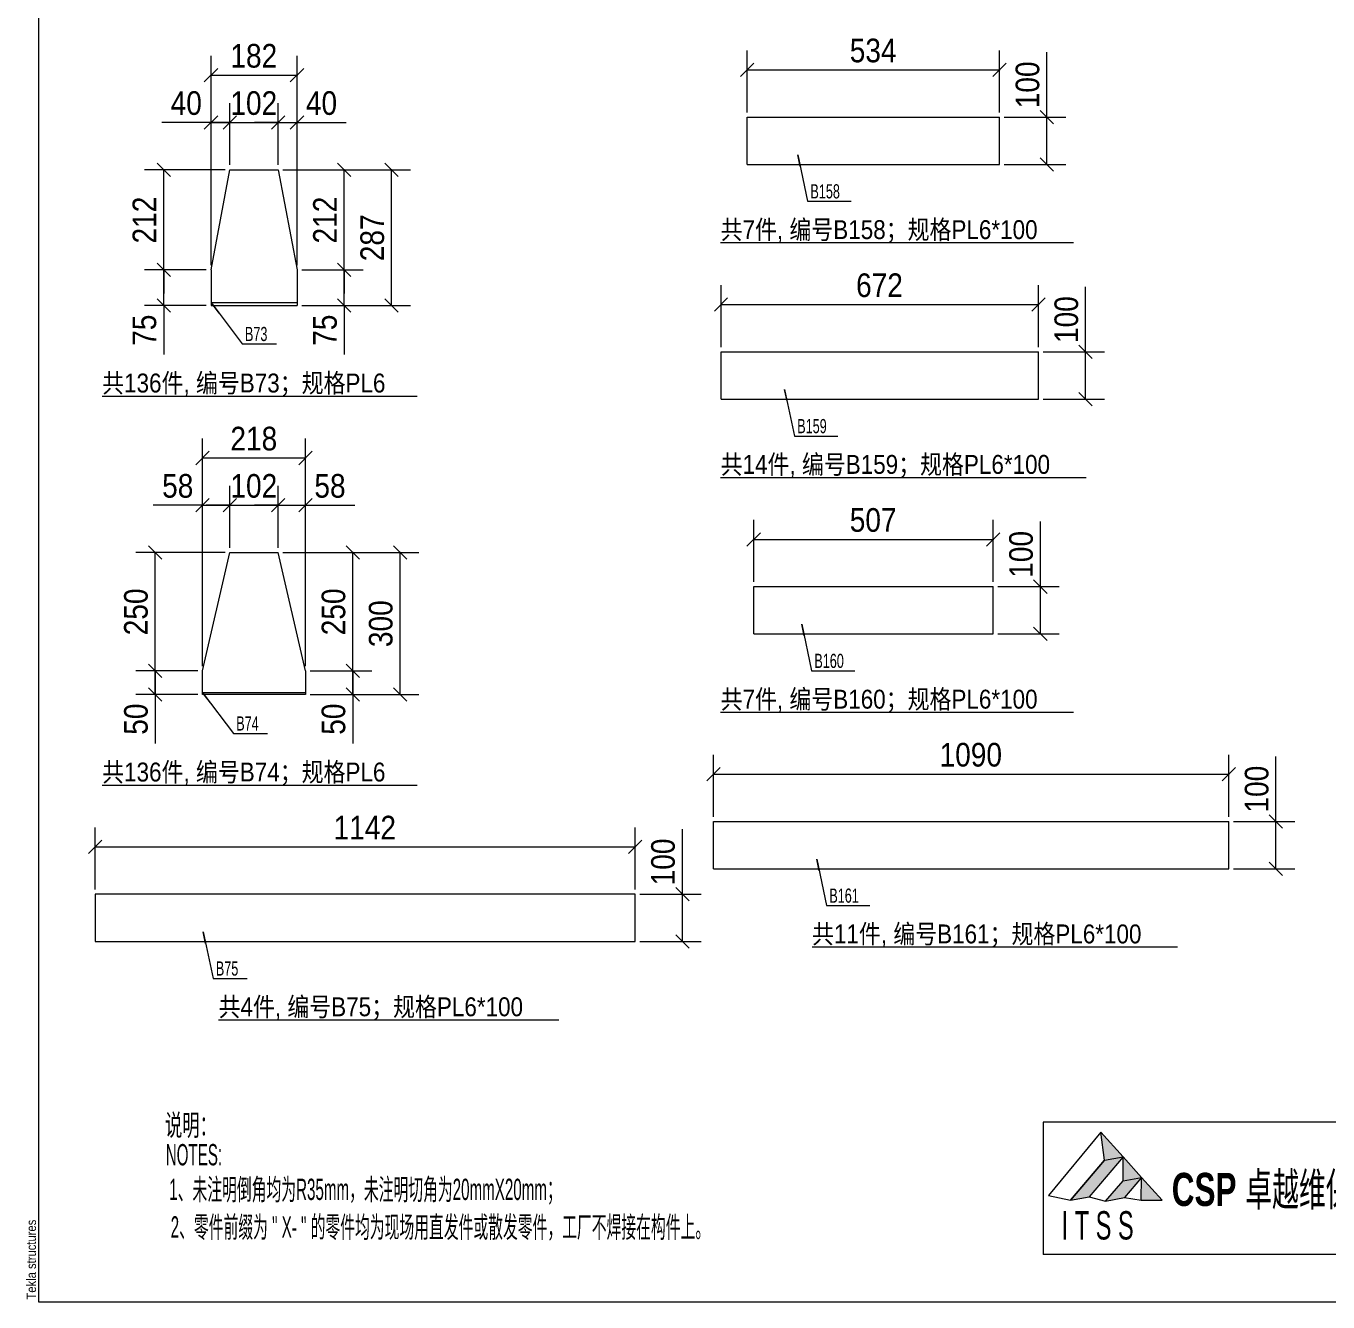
# Model space of a CAD drawing. Header units: inches. Extents: x 0 to 1938, y -2180 to 0.
# Drawn here: x 1304.9 to 1580.3, y -860 to -590.2 of the extents above; entities that cross this region are included whole.
import ezdxf

# ---------------------------------------------------------------- set-up
doc = ezdxf.new("R2010")
doc.units = ezdxf.units.IN
doc.header["$MEASUREMENT"] = 0
doc.linetypes.add('XKITLINE00', pattern=[0])
for name, color, linetype, lineweight in [('DrawingSheet', 5, 'Continuous', 0), ('OtherObjectType', 1, 'Continuous', 0), ('Part', 2, 'Continuous', 0), ('PartMark', 3, 'Continuous', 0), ('Z-DIMENSIONS', 1, 'Continuous', 0)]:
    doc.layers.add(name, color=color, linetype=linetype, lineweight=lineweight)
doc.styles.add('Arial', font='arial.ttf')
doc.styles.add('Arial Black', font='ariblk.ttf')
doc.styles.add('Arial Black Bold', font='ARIAL.TTF')
doc.styles.add('Arial Narrow', font='ARIAL.TTF')
doc.styles.add('romsim', font='ARIAL.TTF')
doc.styles.add('宋体', font='ARIAL.TTF')

# ---------------------------------------------------------------- blocks, each defined once
blk = doc.blocks.new('*A2314')
at = {"layer": 'Part', "color": 2, "linetype": 'XKITLINE00', "lineweight": 0}
for p, q in [((41.53, 223.25), (45.53, 244.45)), ((45.53, 244.45), (55.73, 244.45)), ((55.73, 244.45), (59.73, 223.25)), ((41.53, 223.25), (41.53, 215.75)), ((59.73, 223.25), (59.73, 215.75)), ((41.53, 216.35), (59.73, 216.35)), ((41.53, 215.75), (59.73, 215.75))]:
    blk.add_line(p, q, dxfattribs=at)
blk = doc.blocks.new('*A2315')
at = {"layer": 'Part', "color": 2, "linetype": 'XKITLINE00', "lineweight": 0}
for p, q in [((39.73, 138.49), (45.53, 163.49)), ((45.53, 163.49), (55.73, 163.49)), ((61.53, 138.49), (55.73, 163.49)), ((39.73, 133.49), (39.73, 138.49)), ((61.53, 138.49), (61.53, 133.49)), ((39.73, 133.89), (61.53, 133.89)), ((61.53, 133.49), (39.73, 133.49))]:
    blk.add_line(p, q, dxfattribs=at)
blk = doc.blocks.new('*A2316')
at = {"layer": 'Part', "color": 2, "linetype": 'XKITLINE00', "lineweight": 0}
for p, q in [((131.25, 91.22), (17, 91.22)), ((17, 91.22), (17, 81.22)), ((131.25, 81.22), (131.25, 91.22)), ((17, 81.22), (131.25, 81.22))]:
    blk.add_line(p, q, dxfattribs=at)
blk = doc.blocks.new('*A2320')
at = {"layer": 'Part', "color": 2, "linetype": 'XKITLINE00', "lineweight": 0}
for p, q in [((154.97, 245.57), (154.97, 255.57)), ((154.97, 255.57), (208.37, 255.57)), ((208.37, 245.57), (208.37, 255.57)), ((154.97, 245.57), (208.37, 245.57))]:
    blk.add_line(p, q, dxfattribs=at)
blk = doc.blocks.new('*A2321')
at = {"layer": 'Part', "color": 2, "linetype": 'XKITLINE00', "lineweight": 0}
for p, q in [((149.43, 195.93), (149.43, 205.93)), ((149.43, 205.93), (216.58, 205.93)), ((216.58, 195.93), (216.58, 205.93)), ((149.43, 195.93), (216.58, 195.93))]:
    blk.add_line(p, q, dxfattribs=at)
blk = doc.blocks.new('*A2322')
at = {"layer": 'Part', "color": 2, "linetype": 'XKITLINE00', "lineweight": 0}
for p, q in [((156.35, 146.28), (156.35, 156.28)), ((156.35, 156.28), (207, 156.28)), ((207, 146.28), (207, 156.28)), ((156.35, 146.28), (207, 146.28))]:
    blk.add_line(p, q, dxfattribs=at)
blk = doc.blocks.new('*A2323')
at = {"layer": 'Part', "color": 2, "linetype": 'XKITLINE00', "lineweight": 0}
for p, q in [((147.85, 96.63), (147.85, 106.63)), ((147.85, 106.63), (256.85, 106.63)), ((256.85, 96.63), (256.85, 106.63)), ((147.85, 96.63), (256.85, 96.63))]:
    blk.add_line(p, q, dxfattribs=at)
blk = doc.blocks.new('*A2347')
at = {"layer": 'DrawingSheet', "color": 5, "linetype": 'XKITLINE00', "lineweight": 0}
for p, q in [((5, 425), (5, 5)), ((5, 5), (635, 5))]:
    blk.add_line(p, q, dxfattribs=at)
at = {"layer": 'DrawingSheet', "color": 5, "style": 'Arial', "width": 0.85}
blk.add_text('Tekla structures', height=2, rotation=90, dxfattribs=at).set_placement((4.5, 5.5))
blk = doc.blocks.new('*A2348')
at = {"layer": 'OtherObjectType', "color": 7, "style": 'Arial'}
for s, width, p in [('说明：', 0.595, (31.8, 40.17)), ('NOTES:', 0.51, (31.95, 33.89)), ('1、未注明倒角均为R35mm，未注明切角为20mmX20mm；', 0.51, (32.7, 26.56)), ('2、零件前缀为 " X- " 的零件均为现场用直发件或散发零件，工厂不焊接在构件上。', 0.51, (33, 18.61))]:
    blk.add_text(s, height=4.5, dxfattribs=dict(at, width=width)).set_placement(p)
blk = doc.blocks.new('*A2349')
at = {"layer": 'OtherObjectType'}
for color, points in [(3, [(229.8, 41), (234.5, 35.7), (230.6, 35.1)]), (2, [(227.3, 27.2), (223.4, 26.5), (230.6, 35), (234.5, 35.7)]), (3, [(234.5, 35.7), (238.4, 31.3), (234.5, 30.7)]), (2, [(234.8, 27.1), (230.8, 26.3), (234.5, 30.6), (238.4, 31.3)]), (3, [(238.4, 31.3), (242.8, 26.5), (238.3, 26.5)])]:
    blk.add_hatch(color=color, dxfattribs=at).paths.add_polyline_path(points, flags=17)
at = {"layer": 'OtherObjectType', "color": 3, "linetype": 'XKITLINE00', "lineweight": 0}
for p, q in [((625, 43), (217.6, 43)), ((217.6, 43), (217.6, 15)), ((625, 15), (217.6, 15))]:
    blk.add_line(p, q, dxfattribs=at)
at = {"layer": 'OtherObjectType', "color": 2, "linetype": 'XKITLINE00', "lineweight": 0}
for p, q in [((229.8, 40.9), (218.7, 27.5)), ((230.6, 35), (229.8, 40.9)), ((229.8, 40.9), (234.5, 35.7)), ((223.4, 26.5), (230.6, 35)), ((230.6, 35), (223.4, 26.5)), ((234.5, 35.7), (227.3, 27.2)), ((230.6, 35), (234.5, 35.7)), ((234.5, 30.6), (234.5, 35.7)), ((234.5, 35.7), (238.4, 31.3)), ((230.8, 26.3), (234.5, 30.6)), ((234.5, 30.6), (238.4, 31.3)), ((238.4, 31.3), (234.8, 27.1)), ((238.3, 26.5), (238.4, 31.3)), ((242.8, 26.5), (238.4, 31.3)), ((218.7, 27.5), (223.4, 26.5)), ((223.4, 26.5), (227.3, 27.2)), ((227.3, 27.2), (230.8, 26.3)), ((230.8, 26.3), (234.8, 27.1)), ((234.8, 27.1), (238.3, 26.5)), ((238.3, 26.5), (242.8, 26.5))]:
    blk.add_line(p, q, dxfattribs=at)
at = {"layer": 'OtherObjectType', "color": 3, "width": 0.595}
for s, height, style, p in [('CSP 卓越维保有限公司', 7, 'Arial Black', (244.8, 25.3)), ('I T S S', 6, 'Arial Black Bold', (221.5, 18.2))]:
    blk.add_text(s, height=height, dxfattribs=dict(at, style=style)).set_placement(p)
blk = doc.blocks.new('*A2370')
at = {"layer": 'OtherObjectType', "color": 6, "linetype": 'XKITLINE00', "lineweight": 0}
blk.add_line((18.5, 196.59), (85.15, 196.59), dxfattribs=at)
at = {"layer": 'OtherObjectType', "color": 3, "style": '宋体', "width": 0.85}
blk.add_text('共136件, 编号B73；规格PL6', height=4, dxfattribs=at).set_placement((18.5, 197.34))
blk = doc.blocks.new('*A2371')
at = {"layer": 'Z-DIMENSIONS', "color": 4, "linetype": 'XKITLINE00', "lineweight": 0}
for p, q in [((78.31, 245.87), (81.14, 243.04)), ((56.73, 244.45), (83.73, 244.45)), ((79.73, 215.75), (79.73, 244.45)), ((60.73, 215.75), (83.73, 215.75)), ((78.31, 217.17), (81.14, 214.34))]:
    blk.add_line(p, q, dxfattribs=at)
at = {"layer": 'Z-DIMENSIONS', "color": 7}
for p in [(79.73, 244.45), (79.73, 215.75)]:
    blk.add_point(p, dxfattribs=at)
at = {"layer": 'Z-DIMENSIONS', "color": 7, "style": 'Arial Narrow', "width": 0.85}
blk.add_text('287', height=5, rotation=90.0002, dxfattribs=at).set_placement((78.13, 225.1))
blk = doc.blocks.new('*A2372')
at = {"layer": 'Z-DIMENSIONS', "color": 4, "linetype": 'XKITLINE00', "lineweight": 0}
for p, q in [((41.53, 224.25), (41.53, 268.55)), ((59.73, 224.25), (59.73, 268.55)), ((42.94, 265.87), (40.11, 263.04)), ((41.53, 264.45), (59.73, 264.45)), ((61.14, 265.87), (58.31, 263.04))]:
    blk.add_line(p, q, dxfattribs=at)
at = {"layer": 'Z-DIMENSIONS', "color": 7}
for p in [(41.53, 264.45), (59.73, 264.45)]:
    blk.add_point(p, dxfattribs=at)
at = {"layer": 'Z-DIMENSIONS', "color": 7, "style": 'Arial Narrow', "width": 0.85}
blk.add_text('182', height=5, dxfattribs=at).set_placement((45.63, 266.05))
blk = doc.blocks.new('*A2373')
at = {"layer": 'Z-DIMENSIONS', "color": 4, "linetype": 'XKITLINE00', "lineweight": 0}
for p, q in [((69.73, 223.25), (69.73, 228.25)), ((60.73, 223.25), (73.73, 223.25)), ((68.31, 224.67), (71.14, 221.84)), ((69.73, 215.75), (69.73, 223.25)), ((60.73, 215.75), (73.73, 215.75)), ((68.31, 217.17), (71.14, 214.34)), ((69.73, 215.75), (69.73, 205.34)), ((69.73, 215.75), (69.73, 205.34))]:
    blk.add_line(p, q, dxfattribs=at)
at = {"layer": 'Z-DIMENSIONS', "color": 7}
for p in [(69.73, 223.25), (69.73, 215.75)]:
    blk.add_point(p, dxfattribs=at)
at = {"layer": 'Z-DIMENSIONS', "color": 7, "style": 'Arial Narrow', "width": 0.85}
blk.add_text('75', height=5, rotation=90.0002, dxfattribs=at).set_placement((68.13, 207.21))
blk = doc.blocks.new('*A2374')
at = {"layer": 'Z-DIMENSIONS', "color": 4, "linetype": 'XKITLINE00', "lineweight": 0}
for p, q in [((68.31, 245.87), (71.14, 243.04)), ((56.73, 244.45), (73.73, 244.45)), ((69.73, 223.25), (69.73, 244.45)), ((60.73, 223.25), (73.73, 223.25)), ((68.31, 224.67), (71.14, 221.84)), ((69.73, 223.25), (69.73, 218.25))]:
    blk.add_line(p, q, dxfattribs=at)
at = {"layer": 'Z-DIMENSIONS', "color": 7}
for p in [(69.73, 244.45), (69.73, 223.25)]:
    blk.add_point(p, dxfattribs=at)
at = {"layer": 'Z-DIMENSIONS', "color": 7, "style": 'Arial Narrow', "width": 0.85}
blk.add_text('212', height=5, rotation=90.0002, dxfattribs=at).set_placement((68.13, 228.85))
blk = doc.blocks.new('*A2375')
at = {"layer": 'Z-DIMENSIONS', "color": 4, "linetype": 'XKITLINE00', "lineweight": 0}
for p, q in [((31.53, 223.25), (31.53, 228.25)), ((40.53, 223.25), (27.43, 223.25)), ((30.11, 224.67), (32.94, 221.84)), ((31.53, 215.75), (31.53, 223.25)), ((40.53, 215.75), (27.43, 215.75)), ((30.11, 217.17), (32.94, 214.34)), ((31.53, 215.75), (31.53, 205.34)), ((31.53, 215.75), (31.53, 205.34))]:
    blk.add_line(p, q, dxfattribs=at)
at = {"layer": 'Z-DIMENSIONS', "color": 7}
for p in [(31.53, 223.25), (31.53, 215.75)]:
    blk.add_point(p, dxfattribs=at)
at = {"layer": 'Z-DIMENSIONS', "color": 7, "style": 'Arial Narrow', "width": 0.85}
blk.add_text('75', height=5, rotation=90.0002, dxfattribs=at).set_placement((29.93, 207.21))
blk = doc.blocks.new('*A2376')
at = {"layer": 'Z-DIMENSIONS', "color": 4, "linetype": 'XKITLINE00', "lineweight": 0}
for p, q in [((30.11, 245.87), (32.94, 243.04)), ((44.53, 244.45), (27.43, 244.45)), ((31.53, 223.25), (31.53, 244.45)), ((40.53, 223.25), (27.43, 223.25)), ((30.11, 224.67), (32.94, 221.84)), ((31.53, 223.25), (31.53, 218.25))]:
    blk.add_line(p, q, dxfattribs=at)
at = {"layer": 'Z-DIMENSIONS', "color": 7}
for p in [(31.53, 244.45), (31.53, 223.25)]:
    blk.add_point(p, dxfattribs=at)
at = {"layer": 'Z-DIMENSIONS', "color": 7, "style": 'Arial Narrow', "width": 0.85}
blk.add_text('212', height=5, rotation=90.0002, dxfattribs=at).set_placement((29.93, 228.85))
blk = doc.blocks.new('*A2377')
at = {"layer": 'Z-DIMENSIONS', "color": 4, "linetype": 'XKITLINE00', "lineweight": 0}
for p, q in [((41.53, 224.25), (41.53, 258.55)), ((45.53, 245.45), (45.53, 258.55)), ((41.53, 254.45), (31.11, 254.45)), ((41.53, 254.45), (31.11, 254.45)), ((42.94, 255.87), (40.11, 253.04)), ((41.53, 254.45), (45.53, 254.45)), ((46.94, 255.87), (44.11, 253.04)), ((45.53, 254.45), (50.53, 254.45))]:
    blk.add_line(p, q, dxfattribs=at)
at = {"layer": 'Z-DIMENSIONS', "color": 7}
for p in [(41.53, 254.45), (45.53, 254.45)]:
    blk.add_point(p, dxfattribs=at)
at = {"layer": 'Z-DIMENSIONS', "color": 7, "style": 'Arial Narrow', "width": 0.85}
blk.add_text('40', height=5, dxfattribs=at).set_placement((32.99, 256.05))
blk = doc.blocks.new('*A2378')
at = {"layer": 'Z-DIMENSIONS', "color": 4, "linetype": 'XKITLINE00', "lineweight": 0}
for p, q in [((45.53, 245.45), (45.53, 258.55)), ((55.73, 245.45), (55.73, 258.55)), ((45.53, 254.45), (40.53, 254.45)), ((46.94, 255.87), (44.11, 253.04)), ((45.53, 254.45), (55.73, 254.45)), ((57.14, 255.87), (54.31, 253.04)), ((55.73, 254.45), (60.73, 254.45))]:
    blk.add_line(p, q, dxfattribs=at)
at = {"layer": 'Z-DIMENSIONS', "color": 7}
for p in [(45.53, 254.45), (55.73, 254.45)]:
    blk.add_point(p, dxfattribs=at)
at = {"layer": 'Z-DIMENSIONS', "color": 7, "style": 'Arial Narrow', "width": 0.85}
blk.add_text('102', height=5, dxfattribs=at).set_placement((45.63, 256.05))
blk = doc.blocks.new('*A2379')
at = {"layer": 'Z-DIMENSIONS', "color": 4, "linetype": 'XKITLINE00', "lineweight": 0}
for p, q in [((55.73, 245.45), (55.73, 258.55)), ((59.73, 224.25), (59.73, 258.55)), ((55.73, 254.45), (50.73, 254.45)), ((57.14, 255.87), (54.31, 253.04)), ((55.73, 254.45), (59.73, 254.45)), ((61.14, 255.87), (58.31, 253.04)), ((59.73, 254.45), (70.14, 254.45)), ((59.73, 254.45), (70.14, 254.45))]:
    blk.add_line(p, q, dxfattribs=at)
at = {"layer": 'Z-DIMENSIONS', "color": 7}
for p in [(55.73, 254.45), (59.73, 254.45)]:
    blk.add_point(p, dxfattribs=at)
at = {"layer": 'Z-DIMENSIONS', "color": 7, "style": 'Arial Narrow', "width": 0.85}
blk.add_text('40', height=5, dxfattribs=at).set_placement((61.6, 256.05))
blk = doc.blocks.new('*A2380')
at = {"layer": 'PartMark', "color": 4, "linetype": 'XKITLINE00', "lineweight": 0}
for p, q in [((41.75, 216.08), (48.11, 207.61)), ((43.25, 214.08), (41.75, 216.08)), ((48.11, 207.61), (55.35, 207.61))]:
    blk.add_line(p, q, dxfattribs=at)
at = {"layer": 'PartMark', "color": 1, "style": 'romsim', "width": 0.6375}
blk.add_text('B73', height=3, dxfattribs=at).set_placement((48.71, 208.21))
blk = doc.blocks.new('*A2381')
at = {"layer": 'OtherObjectType', "color": 6, "linetype": 'XKITLINE00', "lineweight": 0}
blk.add_line((18.5, 114.32), (85.15, 114.32), dxfattribs=at)
at = {"layer": 'OtherObjectType', "color": 3, "style": '宋体', "width": 0.85}
blk.add_text('共136件, 编号B74；规格PL6', height=4, dxfattribs=at).set_placement((18.5, 115.07))
blk = doc.blocks.new('*A2382')
at = {"layer": 'Z-DIMENSIONS', "color": 4, "linetype": 'XKITLINE00', "lineweight": 0}
for p, q in [((56.73, 163.49), (85.53, 163.49)), ((80.11, 164.9), (82.94, 162.07)), ((81.53, 133.49), (81.53, 163.49)), ((62.53, 133.49), (85.53, 133.49)), ((80.11, 134.9), (82.94, 132.07))]:
    blk.add_line(p, q, dxfattribs=at)
at = {"layer": 'Z-DIMENSIONS', "color": 7}
for p in [(81.53, 163.49), (81.53, 133.49)]:
    blk.add_point(p, dxfattribs=at)
at = {"layer": 'Z-DIMENSIONS', "color": 7, "style": 'Arial Narrow', "width": 0.85}
blk.add_text('300', height=5, rotation=90.0002, dxfattribs=at).set_placement((79.93, 143.49))
blk = doc.blocks.new('*A2383')
at = {"layer": 'Z-DIMENSIONS', "color": 4, "linetype": 'XKITLINE00', "lineweight": 0}
for p, q in [((39.73, 139.49), (39.73, 187.59)), ((61.53, 139.49), (61.53, 187.59)), ((41.14, 184.9), (38.31, 182.07)), ((62.94, 184.9), (60.11, 182.07)), ((39.73, 183.49), (61.53, 183.49))]:
    blk.add_line(p, q, dxfattribs=at)
at = {"layer": 'Z-DIMENSIONS', "color": 7}
for p in [(39.73, 183.49), (61.53, 183.49)]:
    blk.add_point(p, dxfattribs=at)
at = {"layer": 'Z-DIMENSIONS', "color": 7, "style": 'Arial Narrow', "width": 0.85}
blk.add_text('218', height=5, dxfattribs=at).set_placement((45.63, 185.09))
blk = doc.blocks.new('*A2384')
at = {"layer": 'Z-DIMENSIONS', "color": 4, "linetype": 'XKITLINE00', "lineweight": 0}
for p, q in [((71.53, 138.49), (71.53, 143.49)), ((62.53, 138.49), (75.53, 138.49)), ((70.11, 139.9), (72.94, 137.07)), ((71.53, 133.49), (71.53, 138.49)), ((62.53, 133.49), (75.53, 133.49)), ((70.11, 134.9), (72.94, 132.07)), ((71.53, 133.49), (71.53, 123.07)), ((71.53, 133.49), (71.53, 123.07))]:
    blk.add_line(p, q, dxfattribs=at)
at = {"layer": 'Z-DIMENSIONS', "color": 7}
for p in [(71.53, 138.49), (71.53, 133.49)]:
    blk.add_point(p, dxfattribs=at)
at = {"layer": 'Z-DIMENSIONS', "color": 7, "style": 'Arial Narrow', "width": 0.85}
blk.add_text('50', height=5, rotation=90.0002, dxfattribs=at).set_placement((69.93, 124.95))
blk = doc.blocks.new('*A2385')
at = {"layer": 'Z-DIMENSIONS', "color": 4, "linetype": 'XKITLINE00', "lineweight": 0}
for p, q in [((56.73, 163.49), (75.53, 163.49)), ((70.11, 164.9), (72.94, 162.07)), ((71.53, 138.49), (71.53, 163.49)), ((62.53, 138.49), (75.53, 138.49)), ((70.11, 139.9), (72.94, 137.07)), ((71.53, 138.49), (71.53, 133.49))]:
    blk.add_line(p, q, dxfattribs=at)
at = {"layer": 'Z-DIMENSIONS', "color": 7}
for p in [(71.53, 163.49), (71.53, 138.49)]:
    blk.add_point(p, dxfattribs=at)
at = {"layer": 'Z-DIMENSIONS', "color": 7, "style": 'Arial Narrow', "width": 0.85}
blk.add_text('250', height=5, rotation=90.0002, dxfattribs=at).set_placement((69.93, 145.99))
blk = doc.blocks.new('*A2386')
at = {"layer": 'Z-DIMENSIONS', "color": 4, "linetype": 'XKITLINE00', "lineweight": 0}
for p, q in [((29.73, 138.49), (29.73, 143.49)), ((38.73, 138.49), (25.63, 138.49)), ((28.31, 139.9), (31.14, 137.07)), ((29.73, 133.49), (29.73, 138.49)), ((38.73, 133.49), (25.63, 133.49)), ((28.31, 134.9), (31.14, 132.07)), ((29.73, 133.49), (29.73, 123.07)), ((29.73, 133.49), (29.73, 123.07))]:
    blk.add_line(p, q, dxfattribs=at)
at = {"layer": 'Z-DIMENSIONS', "color": 7}
for p in [(29.73, 138.49), (29.73, 133.49)]:
    blk.add_point(p, dxfattribs=at)
at = {"layer": 'Z-DIMENSIONS', "color": 7, "style": 'Arial Narrow', "width": 0.85}
blk.add_text('50', height=5, rotation=90.0002, dxfattribs=at).set_placement((28.13, 124.95))
blk = doc.blocks.new('*A2387')
at = {"layer": 'Z-DIMENSIONS', "color": 4, "linetype": 'XKITLINE00', "lineweight": 0}
for p, q in [((44.53, 163.49), (25.63, 163.49)), ((28.31, 164.9), (31.14, 162.07)), ((29.73, 138.49), (29.73, 163.49)), ((38.73, 138.49), (25.63, 138.49)), ((28.31, 139.9), (31.14, 137.07)), ((29.73, 138.49), (29.73, 133.49))]:
    blk.add_line(p, q, dxfattribs=at)
at = {"layer": 'Z-DIMENSIONS', "color": 7}
for p in [(29.73, 163.49), (29.73, 138.49)]:
    blk.add_point(p, dxfattribs=at)
at = {"layer": 'Z-DIMENSIONS', "color": 7, "style": 'Arial Narrow', "width": 0.85}
blk.add_text('250', height=5, rotation=90.0002, dxfattribs=at).set_placement((28.13, 145.99))
blk = doc.blocks.new('*A2388')
at = {"layer": 'Z-DIMENSIONS', "color": 4, "linetype": 'XKITLINE00', "lineweight": 0}
for p, q in [((39.73, 139.49), (39.73, 177.59)), ((45.53, 164.49), (45.53, 177.59)), ((41.14, 174.9), (38.31, 172.07)), ((46.94, 174.9), (44.11, 172.07)), ((39.73, 173.49), (29.31, 173.49)), ((39.73, 173.49), (29.31, 173.49)), ((39.73, 173.49), (45.53, 173.49)), ((45.53, 173.49), (50.53, 173.49))]:
    blk.add_line(p, q, dxfattribs=at)
at = {"layer": 'Z-DIMENSIONS', "color": 7}
for p in [(39.73, 173.49), (45.53, 173.49)]:
    blk.add_point(p, dxfattribs=at)
at = {"layer": 'Z-DIMENSIONS', "color": 7, "style": 'Arial Narrow', "width": 0.85}
blk.add_text('58', height=5, dxfattribs=at).set_placement((31.19, 175.09))
blk = doc.blocks.new('*A2389')
at = {"layer": 'Z-DIMENSIONS', "color": 4, "linetype": 'XKITLINE00', "lineweight": 0}
for p, q in [((45.53, 164.49), (45.53, 177.59)), ((55.73, 164.49), (55.73, 177.59)), ((46.94, 174.9), (44.11, 172.07)), ((57.14, 174.9), (54.31, 172.07)), ((45.53, 173.49), (40.53, 173.49)), ((45.53, 173.49), (55.73, 173.49)), ((55.73, 173.49), (60.73, 173.49))]:
    blk.add_line(p, q, dxfattribs=at)
at = {"layer": 'Z-DIMENSIONS', "color": 7}
for p in [(45.53, 173.49), (55.73, 173.49)]:
    blk.add_point(p, dxfattribs=at)
at = {"layer": 'Z-DIMENSIONS', "color": 7, "style": 'Arial Narrow', "width": 0.85}
blk.add_text('102', height=5, dxfattribs=at).set_placement((45.63, 175.09))
blk = doc.blocks.new('*A2390')
at = {"layer": 'Z-DIMENSIONS', "color": 4, "linetype": 'XKITLINE00', "lineweight": 0}
for p, q in [((55.73, 164.49), (55.73, 177.59)), ((61.53, 139.49), (61.53, 177.59)), ((57.14, 174.9), (54.31, 172.07)), ((62.94, 174.9), (60.11, 172.07)), ((55.73, 173.49), (50.73, 173.49)), ((55.73, 173.49), (61.53, 173.49)), ((61.53, 173.49), (71.94, 173.49)), ((61.53, 173.49), (71.94, 173.49))]:
    blk.add_line(p, q, dxfattribs=at)
at = {"layer": 'Z-DIMENSIONS', "color": 7}
for p in [(55.73, 173.49), (61.53, 173.49)]:
    blk.add_point(p, dxfattribs=at)
at = {"layer": 'Z-DIMENSIONS', "color": 7, "style": 'Arial Narrow', "width": 0.85}
blk.add_text('58', height=5, dxfattribs=at).set_placement((63.4, 175.09))
blk = doc.blocks.new('*A2391')
at = {"layer": 'PartMark', "color": 4, "linetype": 'XKITLINE00', "lineweight": 0}
for p, q in [((39.9, 133.71), (46.27, 125.25)), ((41.4, 131.71), (39.9, 133.71)), ((46.27, 125.25), (53.5, 125.25))]:
    blk.add_line(p, q, dxfattribs=at)
at = {"layer": 'PartMark', "color": 1, "style": 'romsim', "width": 0.6375}
blk.add_text('B74', height=3, dxfattribs=at).set_placement((46.87, 125.85))
blk = doc.blocks.new('*A2392')
at = {"layer": 'OtherObjectType', "color": 6, "linetype": 'XKITLINE00', "lineweight": 0}
blk.add_line((43.13, 64.67), (115.12, 64.67), dxfattribs=at)
at = {"layer": 'OtherObjectType', "color": 3, "style": '宋体', "width": 0.85}
blk.add_text('共4件, 编号B75；规格PL6*100', height=4, dxfattribs=at).set_placement((43.13, 65.42))
blk = doc.blocks.new('*A2393')
at = {"layer": 'Z-DIMENSIONS', "color": 4, "linetype": 'XKITLINE00', "lineweight": 0}
for p, q in [((17, 92.22), (17, 105.32)), ((131.25, 92.22), (131.25, 105.32)), ((18.41, 102.64), (15.59, 99.81)), ((132.66, 102.64), (129.84, 99.81)), ((17, 101.22), (131.25, 101.22))]:
    blk.add_line(p, q, dxfattribs=at)
at = {"layer": 'Z-DIMENSIONS', "color": 7}
for p in [(17, 101.22), (131.25, 101.22)]:
    blk.add_point(p, dxfattribs=at)
at = {"layer": 'Z-DIMENSIONS', "color": 7, "style": 'Arial Narrow', "width": 0.85}
blk.add_text('1142', height=5, dxfattribs=at).set_placement((67.46, 102.82))
blk = doc.blocks.new('*A2394')
at = {"layer": 'Z-DIMENSIONS', "color": 4, "linetype": 'XKITLINE00', "lineweight": 0}
for p, q in [((141.25, 91.22), (141.25, 104.97)), ((141.25, 91.22), (141.25, 104.97)), ((132.25, 91.22), (145.25, 91.22)), ((139.84, 92.64), (142.66, 89.81)), ((141.25, 81.22), (141.25, 91.22)), ((139.84, 82.64), (142.66, 79.81)), ((132.25, 81.22), (145.25, 81.22))]:
    blk.add_line(p, q, dxfattribs=at)
at = {"layer": 'Z-DIMENSIONS', "color": 7}
for p in [(141.25, 91.22), (141.25, 81.22)]:
    blk.add_point(p, dxfattribs=at)
at = {"layer": 'Z-DIMENSIONS', "color": 7, "style": 'Arial Narrow', "width": 0.85}
blk.add_text('100', height=5, rotation=90.0002, dxfattribs=at).set_placement((139.65, 93.1))
blk = doc.blocks.new('*A2395')
at = {"layer": 'PartMark', "color": 4, "linetype": 'XKITLINE00', "lineweight": 0}
for p, q in [((39.88, 83.25), (41.95, 73.42)), ((40.39, 80.81), (39.88, 83.25)), ((41.95, 73.42), (49.19, 73.42))]:
    blk.add_line(p, q, dxfattribs=at)
at = {"layer": 'PartMark', "color": 1, "style": 'romsim', "width": 0.6375}
blk.add_text('B75', height=3, dxfattribs=at).set_placement((42.55, 74.02))
blk = doc.blocks.new('*A2408')
at = {"layer": 'OtherObjectType', "color": 6, "linetype": 'XKITLINE00', "lineweight": 0}
blk.add_line((149.35, 229.03), (224, 229.03), dxfattribs=at)
at = {"layer": 'OtherObjectType', "color": 3, "style": '宋体', "width": 0.85}
blk.add_text('共7件, 编号B158；规格PL6*100', height=4, dxfattribs=at).set_placement((149.35, 229.78))
blk = doc.blocks.new('*A2409')
at = {"layer": 'Z-DIMENSIONS', "color": 4, "linetype": 'XKITLINE00', "lineweight": 0}
for p, q in [((154.97, 256.57), (154.97, 269.67)), ((208.37, 256.57), (208.37, 269.67)), ((156.39, 266.99), (153.56, 264.16)), ((154.97, 265.57), (208.37, 265.57)), ((209.79, 266.99), (206.96, 264.16))]:
    blk.add_line(p, q, dxfattribs=at)
at = {"layer": 'Z-DIMENSIONS', "color": 7}
for p in [(154.97, 265.57), (208.37, 265.57)]:
    blk.add_point(p, dxfattribs=at)
at = {"layer": 'Z-DIMENSIONS', "color": 7, "style": 'Arial Narrow', "width": 0.85}
blk.add_text('534', height=5, dxfattribs=at).set_placement((176.67, 267.17))
blk = doc.blocks.new('*A2410')
at = {"layer": 'Z-DIMENSIONS', "color": 4, "linetype": 'XKITLINE00', "lineweight": 0}
for p, q in [((218.37, 255.57), (218.37, 269.32)), ((218.37, 255.57), (218.37, 269.32)), ((216.96, 256.99), (219.79, 254.16)), ((209.37, 255.57), (222.37, 255.57)), ((218.37, 245.57), (218.37, 255.57)), ((209.37, 245.57), (222.37, 245.57)), ((216.96, 246.99), (219.79, 244.16))]:
    blk.add_line(p, q, dxfattribs=at)
at = {"layer": 'Z-DIMENSIONS', "color": 7}
for p in [(218.37, 255.57), (218.37, 245.57)]:
    blk.add_point(p, dxfattribs=at)
at = {"layer": 'Z-DIMENSIONS', "color": 7, "style": 'Arial Narrow', "width": 0.85}
blk.add_text('100', height=5, rotation=90.0002, dxfattribs=at).set_placement((216.77, 257.45))
blk = doc.blocks.new('*A2411')
at = {"layer": 'PartMark', "color": 4, "linetype": 'XKITLINE00', "lineweight": 0}
for p, q in [((165.68, 247.6), (167.75, 237.78)), ((166.2, 245.16), (165.68, 247.6)), ((167.75, 237.78), (176.94, 237.78))]:
    blk.add_line(p, q, dxfattribs=at)
at = {"layer": 'PartMark', "color": 1, "style": 'romsim', "width": 0.6375}
blk.add_text('B158', height=3, dxfattribs=at).set_placement((168.35, 238.38))
blk = doc.blocks.new('*A2412')
at = {"layer": 'OtherObjectType', "color": 6, "linetype": 'XKITLINE00', "lineweight": 0}
blk.add_line((149.35, 179.38), (226.66, 179.38), dxfattribs=at)
at = {"layer": 'OtherObjectType', "color": 3, "style": '宋体', "width": 0.85}
blk.add_text('共14件, 编号B159；规格PL6*100', height=4, dxfattribs=at).set_placement((149.35, 180.13))
blk = doc.blocks.new('*A2413')
at = {"layer": 'Z-DIMENSIONS', "color": 4, "linetype": 'XKITLINE00', "lineweight": 0}
for p, q in [((149.43, 206.93), (149.43, 220.03)), ((216.58, 206.93), (216.58, 220.03)), ((150.84, 217.34), (148.02, 214.51)), ((149.43, 215.93), (216.58, 215.93)), ((217.99, 217.34), (215.17, 214.51))]:
    blk.add_line(p, q, dxfattribs=at)
at = {"layer": 'Z-DIMENSIONS', "color": 7}
for p in [(149.43, 215.93), (216.58, 215.93)]:
    blk.add_point(p, dxfattribs=at)
at = {"layer": 'Z-DIMENSIONS', "color": 7, "style": 'Arial Narrow', "width": 0.85}
blk.add_text('672', height=5, dxfattribs=at).set_placement((178.01, 217.53))
blk = doc.blocks.new('*A2414')
at = {"layer": 'Z-DIMENSIONS', "color": 4, "linetype": 'XKITLINE00', "lineweight": 0}
for p, q in [((226.58, 205.93), (226.58, 219.67)), ((226.58, 205.93), (226.58, 219.67)), ((225.17, 207.34), (227.99, 204.51)), ((217.58, 205.93), (230.58, 205.93)), ((226.58, 195.93), (226.58, 205.93)), ((217.58, 195.93), (230.58, 195.93)), ((225.17, 197.34), (227.99, 194.51))]:
    blk.add_line(p, q, dxfattribs=at)
at = {"layer": 'Z-DIMENSIONS', "color": 7}
for p in [(226.58, 205.93), (226.58, 195.93)]:
    blk.add_point(p, dxfattribs=at)
at = {"layer": 'Z-DIMENSIONS', "color": 7, "style": 'Arial Narrow', "width": 0.85}
blk.add_text('100', height=5, rotation=90.0002, dxfattribs=at).set_placement((224.98, 207.8))
blk = doc.blocks.new('*A2415')
at = {"layer": 'PartMark', "color": 4, "linetype": 'XKITLINE00', "lineweight": 0}
for p, q in [((162.89, 197.95), (164.96, 188.13)), ((163.4, 195.51), (162.89, 197.95)), ((164.96, 188.13), (174.15, 188.13))]:
    blk.add_line(p, q, dxfattribs=at)
at = {"layer": 'PartMark', "color": 1, "style": 'romsim', "width": 0.6375}
blk.add_text('B159', height=3, dxfattribs=at).set_placement((165.56, 188.73))
blk = doc.blocks.new('*A2416')
at = {"layer": 'OtherObjectType', "color": 6, "linetype": 'XKITLINE00', "lineweight": 0}
blk.add_line((149.35, 129.73), (224, 129.73), dxfattribs=at)
at = {"layer": 'OtherObjectType', "color": 3, "style": '宋体', "width": 0.85}
blk.add_text('共7件, 编号B160；规格PL6*100', height=4, dxfattribs=at).set_placement((149.35, 130.48))
blk = doc.blocks.new('*A2417')
at = {"layer": 'Z-DIMENSIONS', "color": 4, "linetype": 'XKITLINE00', "lineweight": 0}
for p, q in [((156.35, 157.28), (156.35, 170.38)), ((207, 157.28), (207, 170.38)), ((157.76, 167.69), (154.93, 164.86)), ((156.35, 166.28), (207, 166.28)), ((208.41, 167.69), (205.58, 164.86))]:
    blk.add_line(p, q, dxfattribs=at)
at = {"layer": 'Z-DIMENSIONS', "color": 7}
for p in [(156.35, 166.28), (207, 166.28)]:
    blk.add_point(p, dxfattribs=at)
at = {"layer": 'Z-DIMENSIONS', "color": 7, "style": 'Arial Narrow', "width": 0.85}
blk.add_text('507', height=5, dxfattribs=at).set_placement((176.67, 167.88))
blk = doc.blocks.new('*A2418')
at = {"layer": 'Z-DIMENSIONS', "color": 4, "linetype": 'XKITLINE00', "lineweight": 0}
for p, q in [((217, 156.28), (217, 170.02)), ((217, 156.28), (217, 170.02)), ((215.58, 157.69), (218.41, 154.86)), ((208, 156.28), (221, 156.28)), ((217, 146.28), (217, 156.28)), ((208, 146.28), (221, 146.28)), ((215.58, 147.69), (218.41, 144.86))]:
    blk.add_line(p, q, dxfattribs=at)
at = {"layer": 'Z-DIMENSIONS', "color": 7}
for p in [(217, 156.28), (217, 146.28)]:
    blk.add_point(p, dxfattribs=at)
at = {"layer": 'Z-DIMENSIONS', "color": 7, "style": 'Arial Narrow', "width": 0.85}
blk.add_text('100', height=5, rotation=90.0002, dxfattribs=at).set_placement((215.4, 158.15))
blk = doc.blocks.new('*A2419')
at = {"layer": 'PartMark', "color": 4, "linetype": 'XKITLINE00', "lineweight": 0}
for p, q in [((166.51, 148.31), (168.58, 138.48)), ((167.02, 145.86), (166.51, 148.31)), ((168.58, 138.48), (177.76, 138.48))]:
    blk.add_line(p, q, dxfattribs=at)
at = {"layer": 'PartMark', "color": 1, "style": 'romsim', "width": 0.6375}
blk.add_text('B160', height=3, dxfattribs=at).set_placement((169.18, 139.08))
blk = doc.blocks.new('*A2420')
at = {"layer": 'OtherObjectType', "color": 6, "linetype": 'XKITLINE00', "lineweight": 0}
blk.add_line((168.69, 80.08), (246, 80.08), dxfattribs=at)
at = {"layer": 'OtherObjectType', "color": 3, "style": '宋体', "width": 0.85}
blk.add_text('共11件, 编号B161；规格PL6*100', height=4, dxfattribs=at).set_placement((168.69, 80.83))
blk = doc.blocks.new('*A2421')
at = {"layer": 'Z-DIMENSIONS', "color": 4, "linetype": 'XKITLINE00', "lineweight": 0}
for p, q in [((147.85, 107.63), (147.85, 120.73)), ((256.85, 107.63), (256.85, 120.73)), ((149.26, 118.04), (146.43, 115.21)), ((147.85, 116.63), (256.85, 116.63)), ((258.26, 118.04), (255.43, 115.21))]:
    blk.add_line(p, q, dxfattribs=at)
at = {"layer": 'Z-DIMENSIONS', "color": 7}
for p in [(147.85, 116.63), (256.85, 116.63)]:
    blk.add_point(p, dxfattribs=at)
at = {"layer": 'Z-DIMENSIONS', "color": 7, "style": 'Arial Narrow', "width": 0.85}
blk.add_text('1090', height=5, dxfattribs=at).set_placement((195.68, 118.23))
blk = doc.blocks.new('*A2422')
at = {"layer": 'Z-DIMENSIONS', "color": 4, "linetype": 'XKITLINE00', "lineweight": 0}
for p, q in [((266.85, 106.63), (266.85, 120.38)), ((266.85, 106.63), (266.85, 120.38)), ((265.43, 108.04), (268.26, 105.21)), ((257.85, 106.63), (270.85, 106.63)), ((266.85, 96.63), (266.85, 106.63)), ((257.85, 96.63), (270.85, 96.63)), ((265.43, 98.04), (268.26, 95.21))]:
    blk.add_line(p, q, dxfattribs=at)
at = {"layer": 'Z-DIMENSIONS', "color": 7}
for p in [(266.85, 106.63), (266.85, 96.63)]:
    blk.add_point(p, dxfattribs=at)
at = {"layer": 'Z-DIMENSIONS', "color": 7, "style": 'Arial Narrow', "width": 0.85}
blk.add_text('100', height=5, rotation=90.0002, dxfattribs=at).set_placement((265.25, 108.5))
blk = doc.blocks.new('*A2423')
at = {"layer": 'PartMark', "color": 4, "linetype": 'XKITLINE00', "lineweight": 0}
for p, q in [((169.68, 98.66), (171.75, 88.83)), ((170.19, 96.21), (169.68, 98.66)), ((171.75, 88.83), (180.93, 88.83))]:
    blk.add_line(p, q, dxfattribs=at)
at = {"layer": 'PartMark', "color": 1, "style": 'romsim', "width": 0.6375}
blk.add_text('B161', height=3, dxfattribs=at).set_placement((172.35, 89.43))
blk = doc.blocks.new('P详图~012 (PL6mm零件图1)')
at = {"lineweight": 0}
for name in ['*A2347', '*A2372', '*A2409', '*A2410', '*A2377', '*A2378', '*A2379', '*A2320', '*A2376', '*A2371', '*A2374', '*A2314', '*A2408', '*A2375', '*A2373', '*A2413', '*A2414', '*A2321', '*A2370', '*A2383', '*A2412', '*A2388', '*A2389', '*A2390', '*A2417', '*A2418', '*A2387', '*A2315', '*A2382', '*A2385', '*A2322', '*A2386', '*A2384', '*A2416', '*A2421', '*A2381', '*A2422', '*A2393', '*A2394', '*A2323', '*A2316', '*A2420', '*A2392', '*A2348', '*A2349']:
    blk.add_blockref(name, (0, 0), dxfattribs=at)
at = {"layer": 'PartMark', "lineweight": 0}
for name in ['*A2411', '*A2380', '*A2415', '*A2419', '*A2391', '*A2423', '*A2395']:
    blk.add_blockref(name, (0, 0), dxfattribs=at)

msp = doc.modelspace()

# ---------------------------------------------------------------- block references
msp.add_blockref('P详图~012 (PL6mm零件图1)', (1302.5, -865))

doc.saveas('drawing.dxf')
